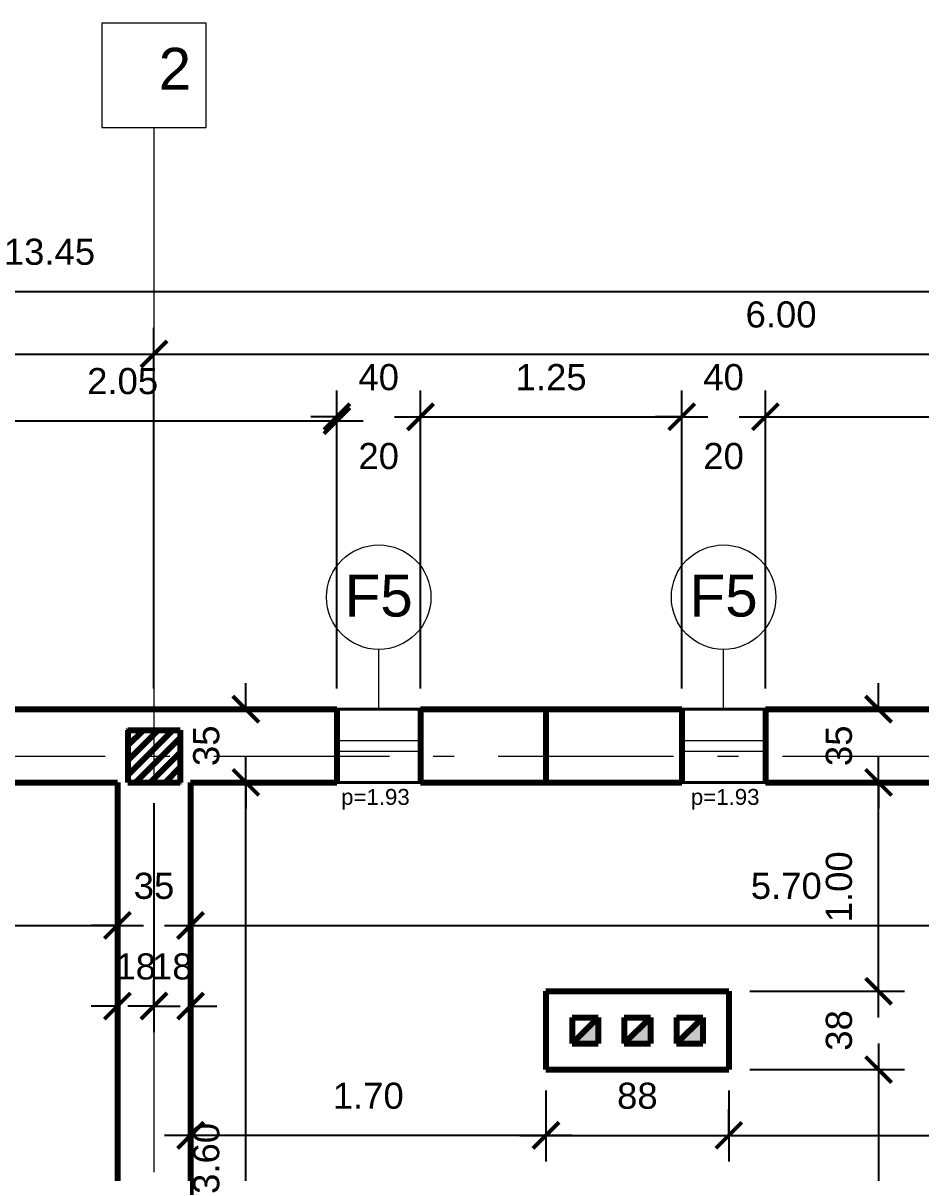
# Model space of a CAD drawing. Header units: inches. Extents: x 12.8 to 66.6, y 2.1 to 46.7.
# Drawn here: x 54.24 to 58.54, y 41.18 to 46.68 of the extents above; entities that cross this region are included whole.
import ezdxf

# ---------------------------------------------------------------- set-up
doc = ezdxf.new("R2010")
doc.units = ezdxf.units.IN
doc.header["$MEASUREMENT"] = 0
doc.linetypes.add('ACAD_ISO10W100', pattern=[18, 12, -3, 0, -3])
for name, color, linetype, lineweight in [('axes', 40, 'ACAD_ISO10W100', 20), ('cote', 252, 'Continuous', 20), ('walls', 160, 'Continuous', 80), ('windows ext', 151, 'Continuous', 40), ('windows&doors', 80, 'Continuous', 20)]:
    doc.layers.add(name, color=color, linetype=linetype, lineweight=lineweight)
doc.styles.get("Standard").update_dxf_attribs({"font": 'arial.ttf'})
doc.dimstyles.new('1_50_centimeters', dxfattribs={"dimscale": 50, "dimtxt": 0.0025, "dimasz": 0.0025, "dimexe": 0.0025, "dimexo": 0.002, "dimgap": 0.0025, "dimtad": 1, "dimdec": 0, "dimlfac": 100, "dimzin": 0, "dimdsep": 46, "dimtxsty": 'Standard', "dimblk": 'ARCHTICK', "dimcen": 0.002, "dimdle": 0.0025, "dimadec": 0, "dimazin": 0, "dimtfac": 1, "dimtdec": 0, "dimtix": 1, "dimtofl": 0, "dimtmove": 0, "dimatfit": 3, "dimldrblk": 'ARCHTICK', "dimfxl": 1, "dimfxlon": 1, "dimtolj": 1, "dimtzin": 0, "dimarcsym": 0})
doc.dimstyles.new('1_50_meters', dxfattribs={"dimscale": 50, "dimtxt": 0.0025, "dimasz": 0.0025, "dimexe": 0.0025, "dimexo": 0.002, "dimgap": 0.0025, "dimtad": 1, "dimzin": 0, "dimdsep": 46, "dimtxsty": 'Standard', "dimblk": 'ARCHTICK', "dimcen": 0.002, "dimdle": 0.0025, "dimadec": 0, "dimazin": 0, "dimtfac": 1, "dimtofl": 0, "dimtmove": 0, "dimatfit": 3, "dimldrblk": 'ARCHTICK', "dimfxl": 1, "dimfxlon": 1, "dimtolj": 1, "dimtzin": 0, "dimarcsym": 0})

# ---------------------------------------------------------------- blocks, each defined once
blk = doc.blocks.new('_ArchTick')
at = {"color": 0, "linetype": 'ByBlock', "const_width": 0.15}
blk.add_lwpolyline([(-0.5, -0.5), (0.5, 0.5)], dxfattribs=at)
blk = doc.blocks.new('*D702')
at = {"layer": 'cote', "color": 0, "lineweight": -2, "ltscale": 0.1, "transparency": 16777216}
for p, q in [((47.646, 43.4993), (47.646, 45.5243)), ((61.096, 43.4993), (61.096, 45.5243)), ((47.521, 45.3993), (61.221, 45.3993))]:
    blk.add_line(p, q, dxfattribs=at)
at = {"layer": 'Defpoints', "color": 0, "ltscale": 0.1, "transparency": 16777216}
for p in [(61.096, 45.3993), (47.646, 43.3993), (61.096, 43.3993)]:
    blk.add_point(p, dxfattribs=at)
at = {"layer": 'cote', "color": 0, "lineweight": -2, "ltscale": 0.1, "transparency": 16777216, "xscale": 0.125, "yscale": 0.125, "zscale": 0.125, "rotation": 180}
blk.add_blockref('_ArchTick', (47.646, 45.3993), dxfattribs=at)
at = {"layer": 'cote', "color": 0, "lineweight": -2, "ltscale": 0.1, "transparency": 16777216, "xscale": 0.125, "yscale": 0.125, "zscale": 0.125}
blk.add_blockref('_ArchTick', (61.096, 45.3993), dxfattribs=at)
at = {"layer": 'cote', "color": 0, "ltscale": 0.1, "transparency": 16777216, "insert": (54.371, 45.5882), "char_height": 0.125, "attachment_point": 5}
blk.add_mtext('\\A1;13.45', dxfattribs=at)
blk = doc.blocks.new('*D703')
at = {"layer": 'cote', "color": 0, "lineweight": -2, "ltscale": 0.1, "transparency": 16777216}
for p, q in [((47.871, 43.4993), (47.871, 45.2243)), ((54.871, 43.4993), (54.871, 45.2243)), ((47.746, 45.0993), (54.996, 45.0993))]:
    blk.add_line(p, q, dxfattribs=at)
at = {"layer": 'Defpoints', "color": 0, "ltscale": 0.1, "transparency": 16777216}
for p in [(54.871, 45.0993), (47.871, 43.3993), (54.871, 43.3993)]:
    blk.add_point(p, dxfattribs=at)
at = {"layer": 'cote', "color": 0, "lineweight": -2, "ltscale": 0.1, "transparency": 16777216, "xscale": 0.125, "yscale": 0.125, "zscale": 0.125, "rotation": 180}
blk.add_blockref('_ArchTick', (47.871, 45.0993), dxfattribs=at)
at = {"layer": 'cote', "color": 0, "lineweight": -2, "ltscale": 0.1, "transparency": 16777216, "xscale": 0.125, "yscale": 0.125, "zscale": 0.125}
blk.add_blockref('_ArchTick', (54.871, 45.0993), dxfattribs=at)
at = {"layer": 'cote', "color": 0, "ltscale": 0.1, "transparency": 16777216, "insert": (51.371, 45.2881), "char_height": 0.125, "attachment_point": 5}
blk.add_mtext('\\A1;7.00', dxfattribs=at)
blk = doc.blocks.new('*D622')
at = {"layer": 'cote', "color": 0, "lineweight": -2, "ltscale": 0.1, "transparency": 16777216}
for p, q in [((54.871, 43.4993), (54.871, 45.2242)), ((60.871, 43.4993), (60.871, 45.2242)), ((54.746, 45.0992), (60.996, 45.0992))]:
    blk.add_line(p, q, dxfattribs=at)
at = {"layer": 'Defpoints', "color": 0, "ltscale": 0.1, "transparency": 16777216}
for p in [(60.871, 45.0992), (54.871, 43.3993), (60.871, 43.3993)]:
    blk.add_point(p, dxfattribs=at)
at = {"layer": 'cote', "color": 0, "lineweight": -2, "ltscale": 0.1, "transparency": 16777216, "xscale": 0.125, "yscale": 0.125, "zscale": 0.125, "rotation": 180}
blk.add_blockref('_ArchTick', (54.871, 45.0992), dxfattribs=at)
at = {"layer": 'cote', "color": 0, "lineweight": -2, "ltscale": 0.1, "transparency": 16777216, "xscale": 0.125, "yscale": 0.125, "zscale": 0.125}
blk.add_blockref('_ArchTick', (60.871, 45.0992), dxfattribs=at)
at = {"layer": 'cote', "color": 0, "ltscale": 0.1, "transparency": 16777216, "insert": (57.871, 45.2881), "char_height": 0.125, "attachment_point": 5}
blk.add_mtext('\\A1;6.00', dxfattribs=at)
blk = doc.blocks.new('*D709')
at = {"layer": 'cote', "color": 0, "lineweight": -2, "ltscale": 0.1, "transparency": 16777216}
for p, q in [((53.696, 43.4993), (53.696, 44.9053)), ((55.746, 43.4993), (55.746, 44.9053)), ((53.571, 44.7803), (55.871, 44.7803))]:
    blk.add_line(p, q, dxfattribs=at)
at = {"layer": 'Defpoints', "color": 0, "ltscale": 0.1, "transparency": 16777216}
for p in [(55.746, 44.7803), (53.696, 43.3993), (55.746, 43.3993)]:
    blk.add_point(p, dxfattribs=at)
at = {"layer": 'cote', "color": 0, "lineweight": -2, "ltscale": 0.1, "transparency": 16777216, "xscale": 0.125, "yscale": 0.125, "zscale": 0.125, "rotation": 180}
blk.add_blockref('_ArchTick', (53.696, 44.7803), dxfattribs=at)
at = {"layer": 'cote', "color": 0, "lineweight": -2, "ltscale": 0.1, "transparency": 16777216, "xscale": 0.125, "yscale": 0.125, "zscale": 0.125}
blk.add_blockref('_ArchTick', (55.746, 44.7803), dxfattribs=at)
at = {"layer": 'cote', "color": 0, "ltscale": 0.1, "transparency": 16777216, "insert": (54.721, 44.9691), "char_height": 0.125, "attachment_point": 5}
blk.add_mtext('\\A1;2.05', dxfattribs=at)
blk = doc.blocks.new('*D710')
at = {"layer": 'cote', "color": 0, "lineweight": -2, "ltscale": 0.1, "transparency": 16777216}
for p, q in [((55.746, 43.4993), (55.746, 44.9243)), ((56.146, 43.4993), (56.146, 44.9243)), ((55.746, 44.7993), (55.621, 44.7993)), ((56.146, 44.7993), (56.271, 44.7993))]:
    blk.add_line(p, q, dxfattribs=at)
at = {"layer": 'Defpoints', "color": 0, "ltscale": 0.1, "transparency": 16777216}
for p in [(56.146, 44.7993), (55.746, 43.3993), (56.146, 43.3993)]:
    blk.add_point(p, dxfattribs=at)
at = {"layer": 'cote', "color": 0, "lineweight": -2, "ltscale": 0.1, "transparency": 16777216, "xscale": 0.125, "yscale": 0.125, "zscale": 0.125}
blk.add_blockref('_ArchTick', (55.746, 44.7993), dxfattribs=at)
at = {"layer": 'cote', "color": 0, "lineweight": -2, "ltscale": 0.1, "transparency": 16777216, "xscale": 0.125, "yscale": 0.125, "zscale": 0.125, "rotation": 180}
blk.add_blockref('_ArchTick', (56.146, 44.7993), dxfattribs=at)
at = {"layer": 'cote', "color": 0, "ltscale": 0.1, "transparency": 16777216, "char_height": 0.125, "attachment_point": 5}
for s, insert in [('\\A1;40', (55.946, 44.9881)), ('\\A1;20', (55.946, 44.6105))]:
    blk.add_mtext(s, dxfattribs=dict(at, insert=insert))
blk = doc.blocks.new('*D655')
at = {"layer": 'cote', "color": 0, "lineweight": -2, "ltscale": 0.1, "transparency": 16777216}
for p, q in [((56.146, 43.4993), (56.146, 44.9243)), ((57.396, 43.4993), (57.396, 44.9243)), ((56.021, 44.7993), (57.521, 44.7993))]:
    blk.add_line(p, q, dxfattribs=at)
at = {"layer": 'Defpoints', "color": 0, "ltscale": 0.1, "transparency": 16777216}
for p in [(57.396, 44.7993), (56.146, 43.3993), (57.396, 43.3993)]:
    blk.add_point(p, dxfattribs=at)
at = {"layer": 'cote', "color": 0, "lineweight": -2, "ltscale": 0.1, "transparency": 16777216, "xscale": 0.125, "yscale": 0.125, "zscale": 0.125, "rotation": 180}
blk.add_blockref('_ArchTick', (56.146, 44.7993), dxfattribs=at)
at = {"layer": 'cote', "color": 0, "lineweight": -2, "ltscale": 0.1, "transparency": 16777216, "xscale": 0.125, "yscale": 0.125, "zscale": 0.125}
blk.add_blockref('_ArchTick', (57.396, 44.7993), dxfattribs=at)
at = {"layer": 'cote', "color": 0, "ltscale": 0.1, "transparency": 16777216, "insert": (56.771, 44.9881), "char_height": 0.125, "attachment_point": 5}
blk.add_mtext('\\A1;1.25', dxfattribs=at)
blk = doc.blocks.new('*D656')
at = {"layer": 'cote', "color": 0, "lineweight": -2, "ltscale": 0.1, "transparency": 16777216}
for p, q in [((57.396, 43.4993), (57.396, 44.9243)), ((57.796, 43.4993), (57.796, 44.9243)), ((57.396, 44.7993), (57.271, 44.7993)), ((57.796, 44.7993), (57.921, 44.7993))]:
    blk.add_line(p, q, dxfattribs=at)
at = {"layer": 'Defpoints', "color": 0, "ltscale": 0.1, "transparency": 16777216}
for p in [(57.796, 44.7993), (57.396, 43.3993), (57.796, 43.3993)]:
    blk.add_point(p, dxfattribs=at)
at = {"layer": 'cote', "color": 0, "lineweight": -2, "ltscale": 0.1, "transparency": 16777216, "xscale": 0.125, "yscale": 0.125, "zscale": 0.125}
blk.add_blockref('_ArchTick', (57.396, 44.7993), dxfattribs=at)
at = {"layer": 'cote', "color": 0, "lineweight": -2, "ltscale": 0.1, "transparency": 16777216, "xscale": 0.125, "yscale": 0.125, "zscale": 0.125, "rotation": 180}
blk.add_blockref('_ArchTick', (57.796, 44.7993), dxfattribs=at)
at = {"layer": 'cote', "color": 0, "ltscale": 0.1, "transparency": 16777216, "char_height": 0.125, "attachment_point": 5}
for s, insert in [('\\A1;40', (57.596, 44.9881)), ('\\A1;20', (57.596, 44.6105))]:
    blk.add_mtext(s, dxfattribs=dict(at, insert=insert))
blk = doc.blocks.new('*D657')
at = {"layer": 'cote', "color": 0, "lineweight": -2, "ltscale": 0.1, "transparency": 16777216}
for p, q in [((57.796, 43.4993), (57.796, 44.9243)), ((61.096, 43.4993), (61.096, 44.9243)), ((57.671, 44.7993), (61.221, 44.7993))]:
    blk.add_line(p, q, dxfattribs=at)
at = {"layer": 'Defpoints', "color": 0, "ltscale": 0.1, "transparency": 16777216}
for p in [(61.096, 44.7993), (57.796, 43.3993), (61.096, 43.3993)]:
    blk.add_point(p, dxfattribs=at)
at = {"layer": 'cote', "color": 0, "lineweight": -2, "ltscale": 0.1, "transparency": 16777216, "xscale": 0.125, "yscale": 0.125, "zscale": 0.125, "rotation": 180}
blk.add_blockref('_ArchTick', (57.796, 44.7993), dxfattribs=at)
at = {"layer": 'cote', "color": 0, "lineweight": -2, "ltscale": 0.1, "transparency": 16777216, "xscale": 0.125, "yscale": 0.125, "zscale": 0.125}
blk.add_blockref('_ArchTick', (61.096, 44.7993), dxfattribs=at)
at = {"layer": 'cote', "color": 0, "ltscale": 0.1, "transparency": 16777216, "insert": (59.446, 44.9882), "char_height": 0.125, "attachment_point": 5}
blk.add_mtext('\\A1;3.30', dxfattribs=at)
blk = doc.blocks.new('*D683')
at = {"layer": 'cote', "color": 0, "lineweight": -2, "ltscale": 0.1, "transparency": 16777216}
for p, q in [((47.996, 42.3643), (47.996, 42.4893)), ((54.696, 42.3643), (54.696, 42.4893)), ((47.871, 42.3643), (54.821, 42.3643))]:
    blk.add_line(p, q, dxfattribs=at)
at = {"layer": 'Defpoints', "color": 0, "ltscale": 0.1, "transparency": 16777216}
for p in [(47.996, 42.3643), (54.696, 42.3643), (54.696, 42.3643)]:
    blk.add_point(p, dxfattribs=at)
at = {"layer": 'cote', "color": 0, "lineweight": -2, "ltscale": 0.1, "transparency": 16777216, "xscale": 0.125, "yscale": 0.125, "zscale": 0.125, "rotation": 180}
blk.add_blockref('_ArchTick', (47.996, 42.3643), dxfattribs=at)
at = {"layer": 'cote', "color": 0, "lineweight": -2, "ltscale": 0.1, "transparency": 16777216, "xscale": 0.125, "yscale": 0.125, "zscale": 0.125}
blk.add_blockref('_ArchTick', (54.696, 42.3643), dxfattribs=at)
at = {"layer": 'cote', "color": 0, "ltscale": 0.1, "transparency": 16777216, "insert": (51.346, 42.5532), "char_height": 0.125, "attachment_point": 5}
blk.add_mtext('\\A1;6.70', dxfattribs=at)
blk = doc.blocks.new('*D684')
at = {"layer": 'cote', "color": 0, "lineweight": -2, "ltscale": 0.1, "transparency": 16777216}
for p, q in [((54.696, 42.3643), (54.696, 42.4893)), ((55.046, 42.3643), (55.046, 42.4893)), ((54.696, 42.3643), (54.571, 42.3643)), ((55.046, 42.3643), (55.171, 42.3643))]:
    blk.add_line(p, q, dxfattribs=at)
at = {"layer": 'Defpoints', "color": 0, "ltscale": 0.1, "transparency": 16777216}
for p in [(54.696, 42.3643), (55.046, 42.3643), (55.046, 42.3643)]:
    blk.add_point(p, dxfattribs=at)
at = {"layer": 'cote', "color": 0, "lineweight": -2, "ltscale": 0.1, "transparency": 16777216, "xscale": 0.125, "yscale": 0.125, "zscale": 0.125}
blk.add_blockref('_ArchTick', (54.696, 42.3643), dxfattribs=at)
at = {"layer": 'cote', "color": 0, "lineweight": -2, "ltscale": 0.1, "transparency": 16777216, "xscale": 0.125, "yscale": 0.125, "zscale": 0.125, "rotation": 180}
blk.add_blockref('_ArchTick', (55.046, 42.3643), dxfattribs=at)
at = {"layer": 'cote', "color": 0, "ltscale": 0.1, "transparency": 16777216, "insert": (54.871, 42.5532), "char_height": 0.125, "attachment_point": 5}
blk.add_mtext('\\A1;35', dxfattribs=at)
blk = doc.blocks.new('*D685')
at = {"layer": 'cote', "color": 0, "lineweight": -2, "ltscale": 0.1, "transparency": 16777216}
for p, q in [((55.046, 42.3643), (55.046, 42.4893)), ((60.746, 42.3643), (60.746, 42.4893)), ((54.921, 42.3643), (60.871, 42.3643))]:
    blk.add_line(p, q, dxfattribs=at)
at = {"layer": 'Defpoints', "color": 0, "ltscale": 0.1, "transparency": 16777216}
for p in [(55.046, 42.3643), (60.746, 42.3643), (60.746, 42.3643)]:
    blk.add_point(p, dxfattribs=at)
at = {"layer": 'cote', "color": 0, "lineweight": -2, "ltscale": 0.1, "transparency": 16777216, "xscale": 0.125, "yscale": 0.125, "zscale": 0.125, "rotation": 180}
blk.add_blockref('_ArchTick', (55.046, 42.3643), dxfattribs=at)
at = {"layer": 'cote', "color": 0, "lineweight": -2, "ltscale": 0.1, "transparency": 16777216, "xscale": 0.125, "yscale": 0.125, "zscale": 0.125}
blk.add_blockref('_ArchTick', (60.746, 42.3643), dxfattribs=at)
at = {"layer": 'cote', "color": 0, "ltscale": 0.1, "transparency": 16777216, "insert": (57.896, 42.5532), "char_height": 0.125, "attachment_point": 5}
blk.add_mtext('\\A1;5.70', dxfattribs=at)
blk = doc.blocks.new('*D687')
at = {"layer": 'cote', "color": 0, "lineweight": -2, "ltscale": 0.1, "transparency": 16777216}
for p, q in [((55.046, 41.5743), (55.046, 41.2347)), ((56.746, 41.5743), (56.746, 41.2347)), ((56.871, 41.3597), (54.921, 41.3597))]:
    blk.add_line(p, q, dxfattribs=at)
at = {"layer": 'Defpoints', "color": 0, "ltscale": 0.1, "transparency": 16777216}
for p in [(55.046, 41.6743), (56.746, 41.6743), (55.046, 41.3597)]:
    blk.add_point(p, dxfattribs=at)
at = {"layer": 'cote', "color": 0, "lineweight": -2, "ltscale": 0.1, "transparency": 16777216, "xscale": 0.125, "yscale": 0.125, "zscale": 0.125, "rotation": 180}
blk.add_blockref('_ArchTick', (55.046, 41.3597), dxfattribs=at)
at = {"layer": 'cote', "color": 0, "lineweight": -2, "ltscale": 0.1, "transparency": 16777216, "xscale": 0.125, "yscale": 0.125, "zscale": 0.125}
blk.add_blockref('_ArchTick', (56.746, 41.3597), dxfattribs=at)
at = {"layer": 'cote', "color": 0, "ltscale": 0.1, "transparency": 16777216, "insert": (55.896, 41.5485), "char_height": 0.125, "attachment_point": 5}
blk.add_mtext('\\A1;1.70', dxfattribs=at)
blk = doc.blocks.new('*D688')
at = {"layer": 'cote', "color": 0, "lineweight": -2, "ltscale": 0.1, "transparency": 16777216}
for p, q in [((56.746, 41.5743), (56.746, 41.2347)), ((57.621, 41.5743), (57.621, 41.2347)), ((56.621, 41.3597), (57.746, 41.3597))]:
    blk.add_line(p, q, dxfattribs=at)
at = {"layer": 'Defpoints', "color": 0, "ltscale": 0.1, "transparency": 16777216}
for p in [(56.746, 41.6743), (57.621, 41.6743), (57.621, 41.3597)]:
    blk.add_point(p, dxfattribs=at)
at = {"layer": 'cote', "color": 0, "lineweight": -2, "ltscale": 0.1, "transparency": 16777216, "xscale": 0.125, "yscale": 0.125, "zscale": 0.125, "rotation": 180}
blk.add_blockref('_ArchTick', (56.746, 41.3597), dxfattribs=at)
at = {"layer": 'cote', "color": 0, "lineweight": -2, "ltscale": 0.1, "transparency": 16777216, "xscale": 0.125, "yscale": 0.125, "zscale": 0.125}
blk.add_blockref('_ArchTick', (57.621, 41.3597), dxfattribs=at)
at = {"layer": 'cote', "color": 0, "ltscale": 0.1, "transparency": 16777216, "insert": (57.1835, 41.5485), "char_height": 0.125, "attachment_point": 5}
blk.add_mtext('\\A1;88', dxfattribs=at)
blk = doc.blocks.new('*D689')
at = {"layer": 'cote', "color": 0, "lineweight": -2, "ltscale": 0.1, "transparency": 16777216}
for p, q in [((57.621, 41.3597), (57.621, 41.4847)), ((60.746, 41.3597), (60.746, 41.4847)), ((57.496, 41.3597), (60.871, 41.3597))]:
    blk.add_line(p, q, dxfattribs=at)
at = {"layer": 'Defpoints', "color": 0, "ltscale": 0.1, "transparency": 16777216}
for p in [(57.621, 41.3597), (60.746, 41.3597), (60.746, 41.3597)]:
    blk.add_point(p, dxfattribs=at)
at = {"layer": 'cote', "color": 0, "lineweight": -2, "ltscale": 0.1, "transparency": 16777216, "xscale": 0.125, "yscale": 0.125, "zscale": 0.125, "rotation": 180}
blk.add_blockref('_ArchTick', (57.621, 41.3597), dxfattribs=at)
at = {"layer": 'cote', "color": 0, "lineweight": -2, "ltscale": 0.1, "transparency": 16777216, "xscale": 0.125, "yscale": 0.125, "zscale": 0.125}
blk.add_blockref('_ArchTick', (60.746, 41.3597), dxfattribs=at)
at = {"layer": 'cote', "color": 0, "ltscale": 0.1, "transparency": 16777216, "insert": (59.1835, 41.5485), "char_height": 0.125, "attachment_point": 5}
blk.add_mtext('\\A1;3.13', dxfattribs=at)
blk = doc.blocks.new('*D645')
at = {"layer": 'cote', "color": 0, "lineweight": -2, "ltscale": 0.1, "transparency": 16777216}
for p, q in [((55.3104, 39.3243), (55.3104, 43.1743)), ((55.3104, 43.0493), (55.4354, 43.0493)), ((55.3104, 39.4493), (55.4354, 39.4493))]:
    blk.add_line(p, q, dxfattribs=at)
at = {"layer": 'Defpoints', "color": 0, "ltscale": 0.1, "transparency": 16777216}
for p in [(55.3104, 43.0493), (55.3104, 43.0493), (55.3104, 39.4493)]:
    blk.add_point(p, dxfattribs=at)
at = {"layer": 'cote', "color": 0, "lineweight": -2, "ltscale": 0.1, "transparency": 16777216, "xscale": 0.125, "yscale": 0.125, "zscale": 0.125}
for p, rotation in [((55.3104, 43.0493), 90), ((55.3104, 39.4493), 270)]:
    blk.add_blockref('_ArchTick', p, dxfattribs=dict(at, rotation=rotation))
at = {"layer": 'cote', "color": 0, "ltscale": 0.1, "transparency": 16777216, "insert": (55.1216, 41.2493), "char_height": 0.125, "attachment_point": 5, "rotation": 90}
blk.add_mtext('\\A1;3.60', dxfattribs=at)
blk = doc.blocks.new('*D646')
at = {"layer": 'cote', "color": 0, "lineweight": -2, "ltscale": 0.1, "transparency": 16777216}
for p, q in [((55.3104, 43.3993), (55.3104, 43.5243)), ((55.3104, 43.3993), (55.4354, 43.3993)), ((55.3104, 43.0493), (55.4354, 43.0493)), ((55.3104, 43.0493), (55.3104, 42.9243))]:
    blk.add_line(p, q, dxfattribs=at)
at = {"layer": 'Defpoints', "color": 0, "ltscale": 0.1, "transparency": 16777216}
for p in [(55.3104, 43.3993), (55.3104, 43.3993), (55.3104, 43.0493)]:
    blk.add_point(p, dxfattribs=at)
at = {"layer": 'cote', "color": 0, "lineweight": -2, "ltscale": 0.1, "transparency": 16777216, "xscale": 0.125, "yscale": 0.125, "zscale": 0.125}
for p, rotation in [((55.3104, 43.3993), 270), ((55.3104, 43.0493), 90)]:
    blk.add_blockref('_ArchTick', p, dxfattribs=dict(at, rotation=rotation))
at = {"layer": 'cote', "color": 0, "ltscale": 0.1, "transparency": 16777216, "insert": (55.1216, 43.2243), "char_height": 0.125, "attachment_point": 5, "rotation": 90}
blk.add_mtext('\\A1;35', dxfattribs=at)
blk = doc.blocks.new('*D647')
at = {"layer": 'cote', "color": 0, "lineweight": -2, "ltscale": 0.1, "transparency": 16777216}
for p, q in [((58.3372, 41.7993), (58.3372, 39.3243)), ((57.721, 41.6743), (58.4622, 41.6743)), ((57.721, 39.4493), (58.4622, 39.4493))]:
    blk.add_line(p, q, dxfattribs=at)
at = {"layer": 'Defpoints', "color": 0, "ltscale": 0.1, "transparency": 16777216}
for p in [(57.621, 41.6743), (57.621, 39.4493), (58.3372, 39.4493)]:
    blk.add_point(p, dxfattribs=at)
at = {"layer": 'cote', "color": 0, "lineweight": -2, "ltscale": 0.1, "transparency": 16777216, "xscale": 0.125, "yscale": 0.125, "zscale": 0.125}
for p, rotation in [((58.3372, 41.6743), 90), ((58.3372, 39.4493), 270)]:
    blk.add_blockref('_ArchTick', p, dxfattribs=dict(at, rotation=rotation))
at = {"layer": 'cote', "color": 0, "ltscale": 0.1, "transparency": 16777216, "insert": (58.1483, 40.5618), "char_height": 0.125, "attachment_point": 5, "rotation": 90}
blk.add_mtext('\\A1;2.23', dxfattribs=at)
blk = doc.blocks.new('*D648')
at = {"layer": 'cote', "color": 0, "lineweight": -2, "ltscale": 0.1, "transparency": 16777216}
for p, q in [((58.3372, 42.0493), (58.3372, 42.1743)), ((57.721, 42.0493), (58.4622, 42.0493)), ((57.721, 41.6743), (58.4622, 41.6743)), ((58.3372, 41.6743), (58.3372, 41.5493))]:
    blk.add_line(p, q, dxfattribs=at)
at = {"layer": 'Defpoints', "color": 0, "ltscale": 0.1, "transparency": 16777216}
for p in [(57.621, 42.0493), (58.3372, 42.0493), (57.621, 41.6743)]:
    blk.add_point(p, dxfattribs=at)
at = {"layer": 'cote', "color": 0, "lineweight": -2, "ltscale": 0.1, "transparency": 16777216, "xscale": 0.125, "yscale": 0.125, "zscale": 0.125}
for p, rotation in [((58.3372, 42.0493), 270), ((58.3372, 41.6743), 90)]:
    blk.add_blockref('_ArchTick', p, dxfattribs=dict(at, rotation=rotation))
at = {"layer": 'cote', "color": 0, "ltscale": 0.1, "transparency": 16777216, "insert": (58.1483, 41.8618), "char_height": 0.125, "attachment_point": 5, "rotation": 90}
blk.add_mtext('\\A1;38', dxfattribs=at)
blk = doc.blocks.new('*D649')
at = {"layer": 'cote', "color": 0, "lineweight": -2, "ltscale": 0.1, "transparency": 16777216}
for p, q in [((58.3372, 41.9243), (58.3372, 43.1743)), ((58.3372, 43.0493), (58.4622, 43.0493)), ((58.3372, 42.0493), (58.4622, 42.0493))]:
    blk.add_line(p, q, dxfattribs=at)
at = {"layer": 'Defpoints', "color": 0, "ltscale": 0.1, "transparency": 16777216}
for p in [(58.3372, 43.0493), (58.3372, 43.0493), (58.3372, 42.0493)]:
    blk.add_point(p, dxfattribs=at)
at = {"layer": 'cote', "color": 0, "lineweight": -2, "ltscale": 0.1, "transparency": 16777216, "xscale": 0.125, "yscale": 0.125, "zscale": 0.125}
for p, rotation in [((58.3372, 43.0493), 90), ((58.3372, 42.0493), 270)]:
    blk.add_blockref('_ArchTick', p, dxfattribs=dict(at, rotation=rotation))
at = {"layer": 'cote', "color": 0, "ltscale": 0.1, "transparency": 16777216, "insert": (58.1484, 42.5493), "char_height": 0.125, "attachment_point": 5, "rotation": 90}
blk.add_mtext('\\A1;1.00', dxfattribs=at)
blk = doc.blocks.new('*D650')
at = {"layer": 'cote', "color": 0, "lineweight": -2, "ltscale": 0.1, "transparency": 16777216}
for p, q in [((58.3372, 43.3993), (58.3372, 43.5243)), ((58.3372, 43.3993), (58.4622, 43.3993)), ((58.3372, 43.0493), (58.4622, 43.0493)), ((58.3372, 43.0493), (58.3372, 42.9243))]:
    blk.add_line(p, q, dxfattribs=at)
at = {"layer": 'Defpoints', "color": 0, "ltscale": 0.1, "transparency": 16777216}
for p in [(58.3372, 43.3993), (58.3372, 43.3993), (58.3372, 43.0493)]:
    blk.add_point(p, dxfattribs=at)
at = {"layer": 'cote', "color": 0, "lineweight": -2, "ltscale": 0.1, "transparency": 16777216, "xscale": 0.125, "yscale": 0.125, "zscale": 0.125}
for p, rotation in [((58.3372, 43.3993), 270), ((58.3372, 43.0493), 90)]:
    blk.add_blockref('_ArchTick', p, dxfattribs=dict(at, rotation=rotation))
at = {"layer": 'cote', "color": 0, "ltscale": 0.1, "transparency": 16777216, "insert": (58.1483, 43.2243), "char_height": 0.125, "attachment_point": 5, "rotation": 90}
blk.add_mtext('\\A1;35', dxfattribs=at)
blk = doc.blocks.new('*D694')
at = {"layer": 'cote', "color": 0, "lineweight": -2, "ltscale": 0.1, "transparency": 16777216}
for p, q in [((54.696, 42.9493), (54.696, 41.8536)), ((54.871, 42.9493), (54.871, 41.8536)), ((54.696, 41.9786), (54.571, 41.9786)), ((54.871, 41.9786), (54.996, 41.9786))]:
    blk.add_line(p, q, dxfattribs=at)
at = {"layer": 'Defpoints', "color": 0, "ltscale": 0.1, "transparency": 16777216}
for p in [(54.696, 43.0493), (54.871, 43.0493), (54.871, 41.9786)]:
    blk.add_point(p, dxfattribs=at)
at = {"layer": 'cote', "color": 0, "lineweight": -2, "ltscale": 0.1, "transparency": 16777216, "xscale": 0.125, "yscale": 0.125, "zscale": 0.125}
blk.add_blockref('_ArchTick', (54.696, 41.9786), dxfattribs=at)
at = {"layer": 'cote', "color": 0, "lineweight": -2, "ltscale": 0.1, "transparency": 16777216, "xscale": 0.125, "yscale": 0.125, "zscale": 0.125, "rotation": 180}
blk.add_blockref('_ArchTick', (54.871, 41.9786), dxfattribs=at)
at = {"layer": 'cote', "color": 0, "ltscale": 0.1, "transparency": 16777216, "insert": (54.7835, 42.1674), "char_height": 0.125, "attachment_point": 5}
blk.add_mtext('\\A1;18', dxfattribs=at)
blk = doc.blocks.new('*D695')
at = {"layer": 'cote', "color": 0, "lineweight": -2, "ltscale": 0.1, "transparency": 16777216}
for p, q in [((54.871, 41.9786), (54.871, 42.1036)), ((55.046, 41.9786), (55.046, 42.1036)), ((54.871, 41.9786), (54.746, 41.9786)), ((55.046, 41.9786), (55.171, 41.9786))]:
    blk.add_line(p, q, dxfattribs=at)
at = {"layer": 'Defpoints', "color": 0, "ltscale": 0.1, "transparency": 16777216}
for p in [(54.871, 41.9786), (55.046, 41.9786), (55.046, 41.9786)]:
    blk.add_point(p, dxfattribs=at)
at = {"layer": 'cote', "color": 0, "lineweight": -2, "ltscale": 0.1, "transparency": 16777216, "xscale": 0.125, "yscale": 0.125, "zscale": 0.125}
blk.add_blockref('_ArchTick', (54.871, 41.9786), dxfattribs=at)
at = {"layer": 'cote', "color": 0, "lineweight": -2, "ltscale": 0.1, "transparency": 16777216, "xscale": 0.125, "yscale": 0.125, "zscale": 0.125, "rotation": 180}
blk.add_blockref('_ArchTick', (55.046, 41.9786), dxfattribs=at)
at = {"layer": 'cote', "color": 0, "ltscale": 0.1, "transparency": 16777216, "insert": (54.9585, 42.1674), "char_height": 0.125, "attachment_point": 5}
blk.add_mtext('\\A1;18', dxfattribs=at)

msp = doc.modelspace()

# ---------------------------------------------------------------- hatches: boundary and pattern name
at = {"layer": 'walls', "ltscale": 0.1}
h = msp.add_hatch(dxfattribs=at)
h.set_pattern_fill('ANSI31', color=256, scale=0.4)
h.set_pattern_definition([(45, (30.98242, 27.098325), (-0.03535534, 0.03535534), [])])
h.paths.add_polyline_path([(54.871, 43.29932), (54.746, 43.29932), (54.746, 43.17432), (54.871, 43.17432)])
h.paths.add_polyline_path([(54.996, 43.29932), (54.871, 43.29932), (54.871, 43.17432), (54.996, 43.17432)])
h.paths.add_polyline_path([(54.996, 43.17432), (54.871, 43.17432), (54.871, 43.04932), (54.996, 43.04932)])
h.paths.add_polyline_path([(54.871, 43.17432), (54.746, 43.17432), (54.746, 43.04932), (54.871, 43.04932)])
h.paths.add_polyline_path([(54.871, 39.27432), (54.746, 39.27432), (54.746, 39.14932), (54.871, 39.14932)])
h.paths.add_polyline_path([(54.996, 39.27432), (54.871, 39.27432), (54.871, 39.14932), (54.996, 39.14932)])
h.paths.add_polyline_path([(54.996, 39.39932), (54.871, 39.39932), (54.871, 39.27432), (54.996, 39.27432)])
h.paths.add_polyline_path([(54.871, 39.39932), (54.746, 39.39932), (54.746, 39.27432), (54.871, 39.27432)])
h = msp.add_hatch(color=256, dxfattribs=at)
h.dxf.hatch_style = 1
h.paths.add_polyline_path([(56.996, 41.92432), (56.871, 41.79932), (56.996, 41.79932)])
h.paths.add_polyline_path([(57.246, 41.92432), (57.121, 41.79932), (57.246, 41.79932)])
h.paths.add_polyline_path([(57.496, 41.92432), (57.371, 41.79932), (57.496, 41.79932)])

# ---------------------------------------------------------------- linework, layer by layer
at = {"layer": 'axes', "ltscale": 0.1}
msp.add_line((54.871, 46.18396), (54.871, 31.68396), dxfattribs=at)
at = {"layer": 'axes', "ltscale": 0.07}
msp.add_line((44.27711, 43.17432), (64.6281, 43.17432), dxfattribs=at)
at = {"layer": 'axes', "ltscale": 0.1}
msp.add_lwpolyline([(54.621, 46.68396), (54.621, 46.18396), (55.121, 46.18396), (55.121, 46.68396)], close=True, dxfattribs=at)
at = {"layer": 'cote', "ltscale": 0.1}
for p, q in [((55.946, 43.39932), (55.946, 43.68558)), ((57.596, 43.39932), (57.596, 43.68558))]:
    msp.add_line(p, q, dxfattribs=at)
for centre in [(55.946, 43.93558), (57.596, 43.93558)]:
    msp.add_circle(centre, 0.25, dxfattribs=at)
at = {"layer": 'walls', "ltscale": 0.1}
for p, q in [((53.696, 43.39932), (55.746, 43.39932)), ((55.746, 43.39932), (55.746, 43.04932)), ((56.146, 43.39932), (57.396, 43.39932)), ((56.146, 43.39932), (56.146, 43.04932)), ((56.746, 43.39932), (56.746, 43.04932)), ((57.396, 43.39932), (57.396, 43.04932)), ((57.796, 43.39932), (61.096, 43.39932)), ((57.796, 43.39932), (57.796, 43.04932)), ((54.746, 43.29932), (54.996, 43.29932)), ((54.746, 43.29932), (54.746, 43.04932)), ((54.996, 43.29932), (54.996, 43.04932)), ((53.696, 43.04932), (54.696, 43.04932)), ((54.696, 43.04932), (54.696, 40.44932)), ((54.746, 43.04932), (54.996, 43.04932)), ((55.046, 43.04932), (55.746, 43.04932)), ((55.046, 43.04932), (55.046, 40.44932)), ((56.146, 43.04932), (57.396, 43.04932)), ((57.796, 43.04932), (60.746, 43.04932)), ((56.746, 42.04932), (57.621, 42.04932)), ((56.746, 42.04932), (56.746, 41.67432)), ((57.621, 42.04932), (57.621, 41.67432)), ((56.871, 41.92432), (56.996, 41.92432)), ((56.871, 41.92432), (56.871, 41.79932)), ((56.871, 41.79932), (56.996, 41.92432)), ((56.996, 41.92432), (56.996, 41.79932)), ((57.121, 41.92432), (57.246, 41.92432)), ((57.121, 41.92432), (57.121, 41.79932)), ((57.121, 41.79932), (57.246, 41.92432)), ((57.246, 41.92432), (57.246, 41.79932)), ((57.371, 41.92432), (57.496, 41.92432)), ((57.371, 41.92432), (57.371, 41.79932)), ((57.371, 41.79932), (57.496, 41.92432)), ((57.496, 41.92432), (57.496, 41.79932)), ((56.871, 41.79932), (56.996, 41.79932)), ((57.121, 41.79932), (57.246, 41.79932)), ((57.371, 41.79932), (57.496, 41.79932)), ((56.746, 41.67432), (57.621, 41.67432))]:
    msp.add_line(p, q, dxfattribs=at)
at = {"layer": 'windows ext', "ltscale": 0.1}
for p, q in [((55.746, 43.39932), (56.146, 43.39932)), ((57.396, 43.39932), (57.796, 43.39932)), ((55.746, 43.04932), (56.146, 43.04932)), ((57.396, 43.04932), (57.796, 43.04932))]:
    msp.add_line(p, q, dxfattribs=at)
at = {"layer": 'windows&doors', "ltscale": 0.1}
for p, q in [((55.746, 43.24932), (56.146, 43.24932)), ((57.396, 43.24932), (57.796, 43.24932)), ((55.746, 43.19932), (56.146, 43.19932)), ((57.396, 43.19932), (57.796, 43.19932))]:
    msp.add_line(p, q, dxfattribs=at)

# ---------------------------------------------------------------- texts
at = {"layer": 'axes', "ltscale": 0.1, "insert": (54.871, 46.56505), "char_height": 0.2, "attachment_point": 1}
msp.add_mtext('\\pxqc;2', dxfattribs=at)
at = {"layer": 'cote', "ltscale": 0.1, "attachment_point": 1}
for s, width, gutter_width, insert, char_height in [('\\pxqc;F5', 0.3503223, 1, (55.77084, 44.04283), 0.2), ('\\pxqc;F5', 0.3503223, 1, (57.42084, 44.04283), 0.2), ('p=1.93', 0.255602, 0.38094, (55.76606, 43.01774), 0.076188), ('p=1.93', 0.255602, 0.38094, (57.43943, 43.01774), 0.076188)]:
    msp.add_mtext_dynamic_manual_height_columns(s, width=width, gutter_width=gutter_width, heights=[0], dxfattribs=dict(at, insert=insert, char_height=char_height))

# ---------------------------------------------------------------- dimensions: what is measured, and where the dimension line sits
at = {"layer": 'cote', "ltscale": 0.1}
for base, p1, p2, dimstyle, picture, middle in [((61.096, 45.39932), (47.646, 43.39932), (61.096, 43.39932), '1_50_meters', '*D702', (54.371, 45.58818)), ((54.871, 45.09932), (47.871, 43.39932), (54.871, 43.39932), '1_50_meters', '*D703', (51.371, 45.28814)), ((60.871, 45.09924), (54.871, 43.39932), (60.871, 43.39932), '1_50_meters', '*D622', (57.871, 45.28806)), ((55.746, 44.78033), (53.696, 43.39932), (55.746, 43.39932), '1_50_meters', '*D709', (54.721, 44.96915)), ((57.396, 44.79932), (56.146, 43.39932), (57.396, 43.39932), '1_50_meters', '*D655', (56.771, 44.98814)), ((61.096, 44.79932), (57.796, 43.39932), (61.096, 43.39932), '1_50_meters', '*D657', (59.446, 44.98818)), ((54.8709965579, 41.9785771867), (54.6959965579, 43.0493181558), (54.8709965579, 43.0493181558), '1_50_centimeters', '*D694', (54.7834965579, 42.1673988101)), ((54.696, 42.36434), (47.996, 42.36434), (54.696, 42.36434), '1_50_meters', '*D683', (51.346, 42.55316)), ((55.046, 42.36434), (54.696, 42.36434), (55.046, 42.36434), '1_50_centimeters', '*D684', (54.871, 42.5532)), ((60.746, 42.36434), (55.046, 42.36434), (60.746, 42.36434), '1_50_meters', '*D685', (57.896, 42.55316)), ((55.0459965579, 41.9785771867), (54.8709965579, 41.9785771867), (55.0459965579, 41.9785771867), '1_50_centimeters', '*D695', (54.9584965579, 42.1673988101)), ((55.046, 41.35968), (56.746, 41.67432), (55.046, 41.67432), '1_50_meters', '*D687', (55.896, 41.5485)), ((57.6209965579, 41.3596805594), (56.7459965579, 41.6743181558), (57.6209965579, 41.6743181558), '1_50_centimeters', '*D688', (57.1834965579, 41.5485021828)), ((60.7459965579, 41.3596805594), (57.6209965579, 41.3596805594), (60.7459965579, 41.3596805594), '1_50_meters', '*D689', (59.1834965579, 41.5485448158))]:
    dim = msp.add_linear_dim(base=base, p1=p1, p2=p2, dimstyle=dimstyle, dxfattribs=at)
    dim.commit()
    dim.dimension.update_dxf_attribs({"geometry": picture, "text_midpoint": middle})
for base, p1, p2, picture, middle in [((56.146, 44.79932), (55.746, 43.39932), (56.146, 43.39932), '*D710', (55.946, 44.79932)), ((57.796, 44.79932), (57.396, 43.39932), (57.796, 43.39932), '*D656', (57.596, 44.79932))]:
    dim = msp.add_linear_dim(base=base, p1=p1, p2=p2, text='<>\\X20', dimstyle='1_50_centimeters', dxfattribs=at)
    dim.commit()
    dim.dimension.update_dxf_attribs({"geometry": picture, "text_midpoint": middle})
for base, p1, p2, dimstyle, picture, middle in [((55.31044, 43.39932), (55.31044, 43.04932), (55.31044, 43.39932), '1_50_centimeters', '*D646', (55.12157, 43.22432)), ((58.33718, 43.39932), (58.33718, 43.04932), (58.33718, 43.39932), '1_50_centimeters', '*D650', (58.14831, 43.22432)), ((55.31044, 43.04932), (55.31044, 39.44932), (55.31044, 43.04932), '1_50_meters', '*D645', (55.12157, 41.24932)), ((58.33718, 43.04932), (58.33718, 42.04932), (58.33718, 43.04932), '1_50_meters', '*D649', (58.14835, 42.54932)), ((58.3371751885, 42.0493181558), (57.6209965579, 41.6743181558), (57.6209965579, 42.0493181558), '1_50_centimeters', '*D648', (58.148310932, 41.8618181558)), ((58.3371751885, 39.4493181558), (57.6209965579, 41.6743181558), (57.6209965579, 39.4493181558), '1_50_meters', '*D647', (58.148310932, 40.5618181558))]:
    dim = msp.add_linear_dim(base=base, p1=p1, p2=p2, angle=90, dimstyle=dimstyle, dxfattribs=at)
    dim.commit()
    dim.dimension.update_dxf_attribs({"geometry": picture, "text_midpoint": middle})

doc.saveas('drawing.dxf')
